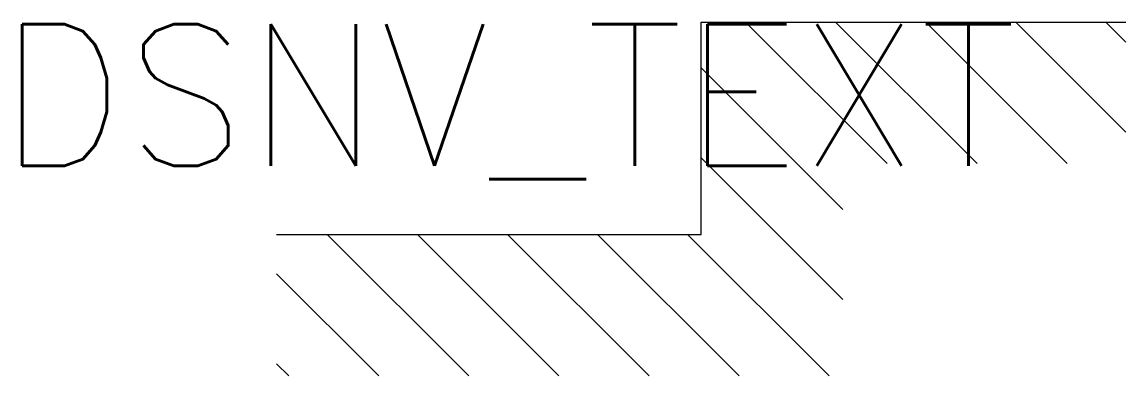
# Model space of a CAD drawing. Header units: millimetres. Extents: x 3.62 to 5.18, y 2.62 to 3.12.
import ezdxf
from ezdxf.enums import TextEntityAlignment as Align

# ---------------------------------------------------------------- set-up
doc = ezdxf.new("R2010")
doc.units = ezdxf.units.MM
doc.header["$LTSCALE"] = 10
doc.styles.add('r80', font='romans.shx')

msp = doc.modelspace()

# ---------------------------------------------------------------- hatches: boundary and pattern name
h = msp.add_hatch()
h.set_pattern_fill('U', color=1, scale=0.09, angle=135, style=0, pattern_type=0)
h.set_pattern_definition([(135, (0, 0), (-0.0636396, -0.0636396), [])])
h.paths.add_polyline_path([(4.5824, 3.1192), (5.1824, 3.1192), (5.1824, 2.9192), (4.7824, 2.9192), (4.7824, 2.6192), (3.9824, 2.6192), (3.9824, 2.8192), (4.5824, 2.8192)])

# ---------------------------------------------------------------- linework, layer by layer
at = {"color": 3}
msp.add_lwpolyline([(3.9824, 2.8192), (4.5824, 2.8192), (4.5824, 3.1192), (5.1824, 3.1192)], dxfattribs=at)

# ---------------------------------------------------------------- texts
at = {"color": 2, "style": 'r80'}
msp.add_attdef('DSNV_TEXT', text='', height=0.2, dxfattribs=at).set_placement((4.3084, 2.9161), align=Align.CENTER)

doc.saveas('drawing.dxf')
